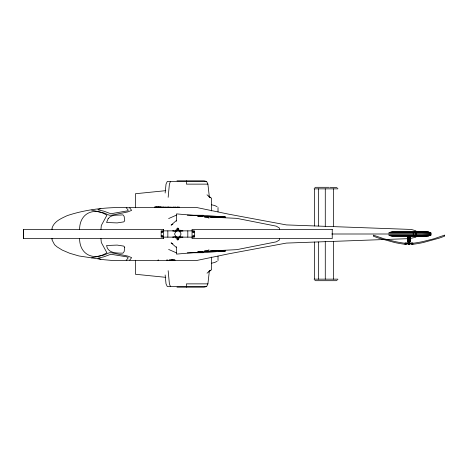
<?xml version="1.0" encoding="UTF-8"?>
<svg xmlns="http://www.w3.org/2000/svg" width="468" height="468" viewBox="0 0 468 468"><rect width="100%" height="100%" fill="white"/><g stroke="black" fill="none" stroke-linecap="round" stroke-linejoin="round"><path stroke-width="0.7" d="M389.399 235.574L430.063 235.574L430.069 235.012L430.063 235.574L425.131 236.34L391.599 236.34M409.98 240.973L409.863 236.065L409.898 241.19L409.453 241.605M410.103 240.839A3.685 3.188 -90 0 1 410.073 241.359A3.773 3.27 -90 0 0 410.149 240.839L410.149 236.065L410.12 241.119M407.956 241.301L408.295 241.968L408.09 240.885M209.401 270.685L207.903 283.865L206.651 286.539L204.089 287.171L176.974 287.171M409.88 241.628C409.904 240.207 409.968 241.816 409.471 241.453M79.601 229.455C79.537 213.437 93.682 206.68 106.891 215.245L101.304 225.517L100.948 229.449M165.14 193.032L166.023 184.135L167.281 181.461L206.651 181.461L207.903 184.135L209.401 197.315M409.828 241.775L410.015 241.02M409.348 244.46L409.436 236.065M168.158 197.315L169.393 184.135L170.446 181.461M279.536 238.674L279.355 240.014L276.266 241.839L236.773 249.655L210.237 250.971M409.991 241.47L410.009 241.119M177.103 230.285C175.927 227.565 179.712 227.565 178.536 230.285M178.536 228.799L178.097 229.466M178.536 237.715C179.724 239.201 177.056 240.956 177.156 238.926M409.699 241.429L409.839 241.067M410.015 241.675L410.044 241.301A3.428 2.966 -90 0 0 410.044 240.833L410.015 241.839M410.044 236.065L409.728 244.46L408.201 244.46L407.944 243.272L407.967 236.065M409.085 242.12L409.12 236.065M409.588 242.12L409.441 241.786M409.494 241.353L409.828 241.119M409.927 241.74L409.453 241.968M416.239 232.099L415.906 232.988L416.239 235.901M409.787 241.968L410.032 241.628M409.997 241.933L409.681 242.219M52.047 228.062C54.212 221.218 61.273 218.462 67.187 215.643C85.814 209.412 105.78 207.236 125.371 207.517L126.436 207.886L128.261 210.237L127.776 210.799L110.893 213.747L103.832 211.173L97.982 209.81L97.982 209.488L100.86 208.734M174.669 231.818L175.611 230.18L180.028 230.18L180.97 231.818M176.167 231.139L174.517 234L176.167 236.861L179.472 236.861L181.122 234L179.472 231.139L176.167 231.139L175.611 230.18M174.669 236.182L175.611 237.82L176.167 236.861M179.472 231.139L180.028 230.18M175.611 237.82L180.028 237.82L180.97 236.182M409.874 242.149L410.044 241.74L409.494 242.219M172.698 231.04L173.131 230.706L173.885 230.964M181.695 237.065L182.508 237.294L182.941 236.96M173.885 237.036L173.131 237.294L172.698 236.96M181.754 230.964L182.508 230.706L182.941 231.04M176.53 220.387L171.054 225.178L172.879 224.154M207.008 273.183L211.53 269.761L211.53 257.072M208.705 271.463L210.401 270.2M430.063 235.574L430.999 235.012L430.999 232.988L428.793 232.099L425.131 231.66L391.599 231.66M416.034 231.66L414.414 232.099L413.291 232.988L413.291 235.012L414.414 235.901L416.034 236.34M181.695 230.935L182.227 230.689M182.146 230.917L182.508 230.706M173.131 237.294L173.493 237.083M173.412 237.311L173.944 237.065M217.088 261.355L214.531 262.525L211.53 263.209M176.53 215.087L168.632 218.568M337.048 280.379L336.281 280.689L315.637 280.689L314.865 280.379M314.865 187.621L315.637 187.311L329.232 187.311M91.634 257.88L103.832 255.089L109.284 252.79L111.396 252.743L127.863 256.101L131.613 257.628L129.771 260.114L126.278 260.483M409.652 242.12L409.471 242.12M414.414 232.099L416.719 231.66L428.793 232.099L390.37 232.099M419.843 236.34L421.785 236.118M165.777 190.669L135.404 193.74L135.404 207.769M204.551 250.772L208.863 250.386L208.863 249.655M200.193 215.537L203.071 215.298L225.301 217.006L218.211 217.491L210.237 217.029M187.288 252.825L203.071 252.702L225.301 250.994L218.211 250.509L176.53 254.112L176.53 246.718M197.917 251.685L200.093 251.556M204.44 251.304L208.067 251.1M416.075 236.246L418.854 236.118M197.917 251.778L202.995 251.55M204.44 251.48L218.211 250.83L225.301 250.994L218.211 250.83M416.07 235.574L430.999 235.012L388.504 235.012M384.45 239.522L286.346 243.085L228.524 253.861L196.706 260.483L129.618 260.483M385.901 239.47L407.704 238.674M409.886 238.598L415.917 237.182L415.917 235.954M176.974 180.829L204.089 180.829L206.651 181.461M207.903 184.135L186.428 184.135L186.428 180.829M330.057 187.311L337.048 187.621M314.092 188.85L337.808 188.85L337.808 188.317M167.772 207.131L164.677 207.131L164.677 207.587M168.071 207.131L170.99 207.131M126.278 207.517L129.771 207.886L131.613 210.372L127.863 211.899L111.396 215.257L109.284 215.21L103.832 212.911L91.634 210.12M129.618 207.517L196.706 207.517L228.524 214.139L286.346 224.915L411.337 229.455L415.917 230.818L415.917 232.046M175.769 230.449L179.87 230.449M176.395 230.859L161.15 230.859L161.15 237.141L176.395 237.141M179.244 230.859L194.489 230.859L194.489 237.141L179.244 237.141M389.399 232.426L430.063 232.426L430.074 232.988L430.063 232.426M388.504 232.988L430.999 232.988L416.07 232.426M331.794 234L430.999 234M390.37 235.901L428.793 235.901L416.719 236.34L414.414 235.901M175.769 237.551L179.87 237.551M408.4 241.312L408.084 241.008M408.435 241.353L408.131 241.213M408.114 241.166L408.459 241.453M408.476 241.605L407.997 241.137M408.488 241.786L407.991 241.658L407.967 240.809M408.476 241.968L407.903 241.406A3.685 3.188 -90 0 1 407.827 240.839L407.903 236.065M408.459 242.12L408.114 242.108M408.435 242.219L407.885 241.74M407.944 243.272L409.986 243.272M166.549 260.027L167.948 260.027L167.948 260.483M169.34 260.027L175.085 260.027M314.092 279.15L337.808 279.15L337.808 279.683M207.903 283.865L186.428 283.865L186.428 287.171M206.651 286.539L167.281 286.539L166.023 283.865L165.14 274.968M187.288 215.175L203.071 215.298M202.27 216.45L197.917 216.251L202.995 216.45M416.075 231.754L418.854 231.882M197.917 216.315L200.093 216.444M204.44 216.696L208.067 216.9M200.193 252.463L203.071 252.702M204.551 217.228L208.863 217.614L208.863 218.345M165.777 277.331L135.404 274.26L135.404 260.231M419.843 231.66L421.785 231.882M408.307 241.786L408.154 241.441M408.231 242.108L407.932 241.933M408.248 242.219L407.932 241.728M211.53 204.791L214.531 205.475L217.088 206.645M100.86 259.266L97.982 258.511L97.982 258.19L103.832 256.827L110.893 254.253L126.881 256.862L128.261 257.763L126.436 260.114L125.371 260.483L112.425 260.483L103.832 259.711L78.987 255.973L69.714 253.276L62.145 250.035L57.096 246.899L54.575 244.746L52.047 239.938M168.632 249.432L176.53 252.913M172.879 243.846L171.054 242.822L176.53 247.613M173.412 230.689L173.944 230.935M173.131 230.706L173.493 230.917M182.146 237.083L182.508 237.294M182.227 237.311L181.964 237.223M178.097 238.534L178.536 239.201M208.705 196.537L210.401 197.8M207.008 194.817L211.53 198.239L211.53 210.928M408.178 242.073L407.932 241.506M179.472 236.861L180.028 237.82M170.446 286.539L169.393 283.865L168.158 270.685M407.792 236.065L407.78 240.839A3.773 3.27 -90 0 0 407.815 241.371L407.874 241.699M407.997 241.394L407.973 240.903M407.92 241.119L407.938 241.47M407.844 241.541L407.856 241.073M279.536 229.326L279.355 227.986L276.266 226.161L236.773 218.345L218.211 217.491L176.53 213.888L176.53 221.282M408.582 244.46L408.494 236.065M100.948 238.551L101.304 242.482L106.891 252.755C93.682 261.32 79.537 254.563 79.601 238.545M408.014 240.944L408.084 236.065M430.607 232.988L430.607 235.012M409.026 236.065L409.026 242.208M408.962 236.065L408.962 242.243M408.962 243.483L408.962 243.898M408.81 236.065L408.845 242.108M405.809 243.898L405.809 243.483L405.118 243.483L405.118 242.851L406.663 242.851L406.663 243.483L411.267 243.483L411.267 242.851L412.811 242.851L412.811 243.483L412.121 243.483L412.121 243.898L412.811 243.898L412.811 244.53L411.267 244.53L411.267 243.898L406.663 243.898L406.663 244.53L405.118 244.53L405.118 243.898M333.567 188.85L333.567 226.717M333.567 241.283L333.567 279.15M325.278 188.85L325.278 226.717M325.278 241.283L325.278 279.15M318.369 188.85L318.369 225.991M318.369 242.009L318.369 279.15M314.625 188.85L314.625 225.991M314.625 242.009L314.625 279.15M218.018 207.459L218.018 211.875M218.018 256.125L218.018 260.541M187.808 230.859L187.808 237.141M179.472 207.587L179.472 207.131L176.752 207.131L176.752 207.587M178.905 207.131L178.905 207.587M178.483 228.524L178.483 230.291M178.483 237.709L178.483 239.476M178.326 228.296L178.326 230.303M178.326 237.697L178.326 239.704M178.097 228.138L178.097 230.309M178.097 237.691L178.097 239.862M177.822 228.086L177.822 230.262M177.822 237.738L177.822 239.914M177.547 228.138L177.547 230.262M177.547 237.738L177.547 239.862M177.319 207.131L177.319 207.587M177.261 207.131L177.261 207.587M177.314 228.296L177.314 230.268M177.314 237.732L177.314 239.704M177.156 228.524L177.156 230.274M177.156 237.726L177.156 239.476M177.103 237.715L177.103 239.201M175.857 207.587L175.857 207.131L173.131 207.131L173.131 207.587M175.348 207.131L175.348 207.587M174.763 260.027L174.775 260.483M174.541 260.027L174.541 260.483M173.698 207.131L173.698 207.587M173.704 260.027L173.704 260.483M173.593 260.027L173.593 260.483M173.101 260.027L173.101 260.483M172.967 260.027L173.002 260.483M172.885 260.027L172.885 260.483M172.499 260.027L172.499 260.483M172.405 260.027L172.405 260.483M172.253 207.587L172.253 207.131L171.686 207.131L171.686 207.587M172.277 260.027L172.277 260.483M172.16 260.027L172.16 260.483M172.031 260.027L172.031 260.483M171.955 260.027L171.955 260.483M171.569 260.027L171.569 260.483M171.469 260.027L171.481 260.483M171.364 260.027L171.364 260.483M170.756 260.027L170.756 260.483M170.405 260.027L170.405 260.483M169.884 260.027L169.884 260.483M169.662 260.027L169.662 260.483M168.673 207.131L168.673 207.587M168.626 207.131L168.626 207.587M168.123 207.131L168.071 207.587M167.836 230.859L167.836 237.141M165.274 207.131L165.286 207.587M164.35 207.587L164.35 207.131L162.384 207.131L162.384 207.587M163.847 207.131L163.847 207.587M163.584 230.835L163.584 229.425L23.4 229.425L23.4 238.575L163.584 238.575L163.584 237.165M163.507 229.425L163.507 238.575M163.279 207.131L163.279 207.587M163.174 207.131L163.174 207.587M162.624 207.131L162.624 207.587M162.472 207.131L162.472 207.587M161.583 207.587L161.583 207.131L154.645 207.131L154.656 207.587M161.501 207.131L161.501 207.587M161.32 207.131L161.32 207.587M161.22 207.131L161.22 207.587M161.05 207.131L161.033 207.587M160.764 207.131L160.764 207.587M160.664 207.131L160.688 207.587M160.536 207.131L160.501 207.587M160.384 207.131L160.448 207.587M160.191 207.131L160.191 207.587M160.132 207.131L160.091 207.587M159.998 207.131L159.998 207.587M159.933 207.131L159.892 207.587M159.799 207.131L159.799 207.587M159.582 207.131L159.582 207.587M159.401 207.587L159.401 207.131L159.307 207.587M159.266 207.131L159.231 207.587M159.143 207.131L159.12 207.587M159.061 207.131L159.056 207.587M158.956 207.131L158.985 207.587M158.798 207.131L158.839 207.587M158.763 207.131L158.757 207.587M158.617 207.131L158.64 207.587M158.646 260.483L158.646 260.027L158.079 260.027L158.079 260.483M158.506 207.131L158.553 207.587M158.482 207.131L158.453 207.587M158.371 207.131L158.4 207.587M158.248 207.131L158.26 207.587M158.149 207.131L158.172 207.587M158.055 207.587L158.038 207.131L157.938 207.587M157.663 207.131L157.669 207.587M157.576 207.587L157.541 207.131L157.453 207.587M157.33 207.131L157.365 207.587M157.295 207.131L157.295 207.587M157.23 207.131L157.219 207.587M157.055 207.131L157.102 207.587M157.008 207.131L157.02 207.587M156.926 207.131L156.926 207.587M156.745 207.131L156.768 207.587M156.716 207.131L156.686 207.587M156.604 207.131L156.628 207.587M156.534 207.131L156.534 207.587M156.447 207.131L156.447 207.587M156.259 207.131L156.195 207.587M156.154 207.131L156.107 207.587M155.979 207.131L156.014 207.587M155.797 207.131L155.797 207.587M155.745 207.131L155.709 207.587M155.581 207.131L155.581 207.587M155.481 207.131L155.575 207.587M155.189 207.587L155.195 207.131L155.13 207.587M155.019 207.131L155.019 207.587M154.92 207.131L154.92 207.587M154.744 207.131L154.744 207.587M52.047 228.349L52.047 229.642M52.047 238.358L52.047 239.651M23.605 229.425L23.605 238.575M410.161 240.833A3.428 2.966 -90 0 1 410.132 241.318M407.798 241.318A3.428 2.966 -90 0 1 407.768 240.833A3.685 3.188 -90 0 0 407.792 241.359M407.915 241.318A3.428 2.966 -90 0 1 407.885 240.833M405.68 243.348L405.662 244.39A131.21 131.21 0 0 1 394.857 242.576L378.7 238.136L373.329 236.194L373.376 235.158L384.117 238.809L394.887 241.541A131.087 131.087 0 0 0 405.68 243.348M408.02 238.943L407.944 239.832L409.986 239.832L409.909 238.943L408.02 238.943M124.722 247.209L124.155 251.608L122.944 253.153C116.719 253.071 107.845 253.51 106.575 245.501L117.199 245.086L123.745 246.115L124.722 247.209M108.172 218.667L106.575 222.499L117.199 222.914L123.745 221.885L124.722 220.791L124.155 216.391L122.944 214.847C117.994 215.532 111.519 214.005 108.172 218.667M444.553 235.158L433.813 238.809L423.043 241.541A131.087 131.087 0 0 1 412.25 243.348L412.267 244.39A131.21 131.21 0 0 0 423.072 242.576L439.23 238.136L444.6 236.194L444.553 235.158M225.301 217.006L218.211 217.17L204.44 216.544L218.211 217.146L225.301 217.006M332.239 229.425L192.055 229.425L192.055 238.575L332.239 238.575L332.239 229.425M174.143 260.483L174.143 260.027L174.078 260.483M167.181 207.587L167.181 207.131L167.152 207.587M157.821 207.587L157.833 207.131L157.769 207.587M192.968 232.309A0.655 0.655 0 0 0 194.097 232.157A0.655 0.655 0 0 0 193.401 231.256A0.655 0.655 0 0 0 192.968 232.309M192.968 236.492A0.655 0.655 0 0 0 194.097 236.346A0.655 0.655 0 0 0 193.401 235.439A0.655 0.655 0 0 0 192.968 236.492M161.823 236.662A0.655 0.655 0 0 0 162.811 236.094A0.655 0.655 0 0 0 161.823 235.521A0.655 0.655 0 0 0 161.823 236.662M161.823 232.479A0.655 0.655 0 0 0 162.811 231.906A0.655 0.655 0 0 0 161.823 231.338A0.655 0.655 0 0 0 161.823 232.479"/></g></svg>
